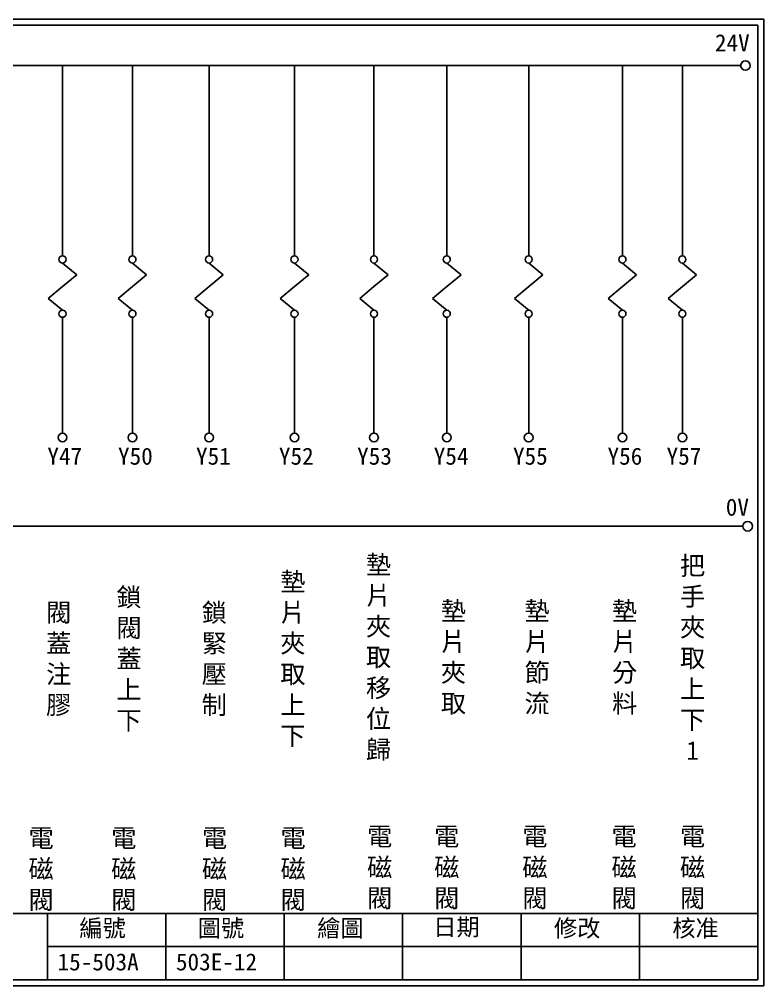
# Model space of a CAD drawing. Extents: x 926 to 1213, y 3 to 207.
# Drawn here: x 1055.5 to 1212.7, y 3 to 207 of the extents above; entities that cross this region are included whole.
import ezdxf

# ---------------------------------------------------------------- set-up
doc = ezdxf.new("R2010")
doc.units = 0
doc.layers.get('0').update_dxf_attribs({"linetype": 'CONTINUOUS'})
doc.layers.add('圖框層', color=7, linetype='CONTINUOUS')
doc.layers.add('標尺寸層', color=3, linetype='CONTINUOUS')
doc.styles.add('CNS', font='romanc.shx', dxfattribs={"bigfont": 'chineset.shx'})
doc.styles.add('STSL', font='kaiu.ttf')

msp = doc.modelspace()

# ---------------------------------------------------------------- linework, layer by layer
for centre in [(1208.88, 197.22), (1209.36, 99.96)]:
    msp.add_circle(centre, 1)
at = {"layer": '圖框層', "color": 7}
for p, q in [((1212.74, 206.97), (925.74, 206.97)), ((1212.74, 3), (1212.74, 206.97)), ((1211.49, 205.72), (926.99, 205.72)), ((1211.49, 4.25), (1211.49, 205.72)), ((926.99, 18.25), (1211.49, 18.25)), ((1061.49, 4.25), (1061.49, 18.25)), ((1086.49, 4.25), (1086.49, 18.25)), ((1111.49, 4.25), (1111.49, 18.25)), ((1136.49, 4.25), (1136.49, 18.25)), ((1161.49, 4.25), (1161.49, 18.25)), ((1186.49, 4.25), (1186.49, 18.25)), ((1061.49, 11.25), (1211.49, 11.25)), ((926.99, 4.25), (1211.49, 4.25)), ((925.74, 3), (1212.74, 3))]:
    msp.add_line(p, q, dxfattribs=at)
at = {"layer": '標尺寸層', "color": 7}
for p, q in [((930.28, 197.22), (1207.88, 197.22)), ((1064.66, 197.22), (1064.66, 157.03)), ((1079.42, 197.22), (1079.42, 157.03)), ((1095.61, 197.22), (1095.61, 157.03)), ((1113.65, 197.22), (1113.65, 157.03)), ((1130.44, 197.22), (1130.44, 157.03)), ((1145.81, 197.22), (1145.81, 157.03)), ((1163.11, 197.22), (1163.11, 157.03)), ((1182.91, 197.22), (1182.91, 157.03)), ((1195.57, 197.22), (1195.57, 157.03)), ((1064.66, 155.53), (1067.66, 153.04)), ((1079.42, 155.53), (1082.42, 153.04)), ((1095.61, 155.53), (1098.61, 153.04)), ((1113.65, 155.53), (1116.65, 153.04)), ((1130.44, 155.53), (1133.45, 153.04)), ((1145.81, 155.53), (1148.82, 153.04)), ((1163.11, 155.53), (1166.12, 153.04)), ((1182.91, 155.53), (1185.91, 153.04)), ((1195.57, 155.53), (1198.58, 153.04)), ((1064.66, 150.55), (1067.66, 153.04)), ((1079.42, 150.55), (1082.42, 153.04)), ((1095.61, 150.55), (1098.61, 153.04)), ((1113.65, 150.55), (1116.65, 153.04)), ((1130.44, 150.55), (1133.45, 153.04)), ((1145.81, 150.55), (1148.82, 153.04)), ((1163.11, 150.55), (1166.12, 153.04)), ((1182.91, 150.55), (1185.91, 153.04)), ((1195.57, 150.55), (1198.58, 153.04)), ((1064.66, 150.55), (1061.65, 148.06)), ((1079.42, 150.55), (1076.41, 148.06)), ((1095.61, 150.55), (1092.61, 148.06)), ((1113.65, 150.55), (1110.64, 148.06)), ((1130.44, 150.55), (1127.44, 148.06)), ((1145.81, 150.55), (1142.81, 148.06)), ((1163.11, 150.55), (1160.11, 148.06)), ((1182.91, 150.55), (1179.91, 148.06)), ((1195.57, 150.55), (1192.57, 148.06)), ((1064.66, 145.57), (1061.65, 148.06)), ((1079.42, 145.57), (1076.41, 148.06)), ((1095.61, 145.57), (1092.61, 148.06)), ((1113.65, 145.57), (1110.64, 148.06)), ((1130.44, 145.57), (1127.44, 148.06)), ((1145.81, 145.57), (1142.81, 148.06)), ((1163.11, 145.57), (1160.11, 148.06)), ((1182.91, 145.57), (1179.91, 148.06)), ((1195.57, 145.57), (1192.57, 148.06)), ((1064.66, 144.07), (1064.66, 119.62)), ((1079.42, 144.07), (1079.42, 119.62)), ((1095.61, 144.07), (1095.61, 119.62)), ((1113.65, 144.07), (1113.65, 119.62)), ((1130.44, 144.07), (1130.44, 119.62)), ((1145.81, 144.07), (1145.81, 119.62)), ((1163.11, 144.07), (1163.11, 119.62)), ((1182.91, 144.07), (1182.91, 119.62)), ((1195.57, 144.07), (1195.57, 119.62)), ((930.49, 99.96), (1208.36, 99.96))]:
    msp.add_line(p, q, dxfattribs=at)
for centre, radius in [((1064.66, 156.28), 0.751), ((1079.42, 156.28), 0.751), ((1095.61, 156.28), 0.751), ((1113.65, 156.28), 0.751), ((1130.44, 156.28), 0.751), ((1145.81, 156.28), 0.751), ((1163.11, 156.28), 0.751), ((1182.91, 156.28), 0.751), ((1195.57, 156.28), 0.751), ((1064.66, 144.82), 0.751), ((1079.42, 144.82), 0.751), ((1095.61, 144.82), 0.751), ((1113.65, 144.82), 0.751), ((1130.44, 144.82), 0.751), ((1145.81, 144.82), 0.751), ((1163.11, 144.82), 0.751), ((1182.91, 144.82), 0.751), ((1195.57, 144.82), 0.751), ((1064.66, 118.7), 0.92), ((1079.42, 118.7), 0.92), ((1095.61, 118.7), 0.92), ((1113.65, 118.7), 0.92), ((1130.44, 118.7), 0.92), ((1145.81, 118.7), 0.92), ((1163.11, 118.7), 0.92), ((1182.91, 118.7), 0.92), ((1195.57, 118.7), 0.92)]:
    msp.add_circle(centre, radius, dxfattribs=at)

# ---------------------------------------------------------------- texts
at = {"layer": '圖框層', "color": 4, "style": 'STSL'}
for s, p in [('24V', (1202.44, 200.22)), ('Y47', (1061.46, 112.96)), ('Y50', (1076.38, 112.96)), ('Y51', (1092.85, 112.96)), ('Y52', (1110.36, 112.96)), ('Y53', (1126.88, 112.96)), ('Y54', (1143.06, 112.96)), ('Y55', (1159.79, 112.96)), ('Y56', (1179.76, 112.96)), ('Y57', (1192.23, 112.96)), ('0V', (1204.74, 102.2)), ('編號', (1068.21, 13.34)), ('圖號', (1093.21, 13.34)), ('繪圖', (1118.44, 13.34)), ('日期', (1142.96, 13.59)), ('修改', (1168.44, 13.34)), ('核准', (1193.44, 13.34)), ('15-503A', (1063.61, 6.22)), ('503E-12', (1088.61, 6.22))]:
    msp.add_text(s, height=3.6, dxfattribs=at).set_placement(p)
at = {"layer": '標尺寸層', "color": 7, "char_height": 3.9, "width": 2.8481, "attachment_point": 5, "style": 'CNS'}
for s, insert in [('{\\fDFKai-SB|b0|i0|c136|p65;墊片夾取移位歸}', (1131.4, 72.14)), ('{\\fDFKai-SB|b0|i0|c136|p65;把手夾取上下1}', (1197.73, 72.14)), ('{\\fDFKai-SB|b0|i0|c136|p65;墊片夾取上下}', (1113.31, 71.8)), ('{\\fDFKai-SB|b0|i0|c136|p65;鎖閥蓋上下}', (1078.7, 71.8)), ('{\\fDFKai-SB|b0|i0|c136|p65;閥蓋注膠}', (1063.85, 71.8)), ('{\\fDFKai-SB|b0|i0|c136|p65;鎖緊壓制}', (1096.71, 71.8)), ('{\\fDFKai-SB|b0|i0|c136|p65;墊片夾取}', (1147.22, 72.14)), ('{\\fDFKai-SB|b0|i0|c136|p65;墊片節流}', (1164.89, 72.14)), ('{\\fDFKai-SB|b0|i0|c136|p65;墊片分料}', (1183.38, 72.14)), ('{\\fDFKai-SB|b0|i0|c136|p65;電磁閥}', (1131.64, 27.76)), ('{\\fDFKai-SB|b0|i0|c136|p65;電磁閥}', (1145.81, 27.76)), ('{\\fDFKai-SB|b0|i0|c136|p65;電磁閥}', (1164.43, 27.76)), ('{\\fDFKai-SB|b0|i0|c136|p65;電磁閥}', (1183.27, 27.76)), ('{\\fDFKai-SB|b0|i0|c136|p65;電磁閥}', (1197.73, 27.76)), ('{\\fDFKai-SB|b0|i0|c136|p65;電磁閥}', (1060.14, 27.43)), ('{\\fDFKai-SB|b0|i0|c136|p65;電磁閥}', (1077.61, 27.43)), ('{\\fDFKai-SB|b0|i0|c136|p65;電磁閥}', (1096.78, 27.43)), ('{\\fDFKai-SB|b0|i0|c136|p65;電磁閥}', (1113.37, 27.43))]:
    msp.add_mtext(s, dxfattribs=dict(at, insert=insert))

doc.saveas('drawing.dxf')
